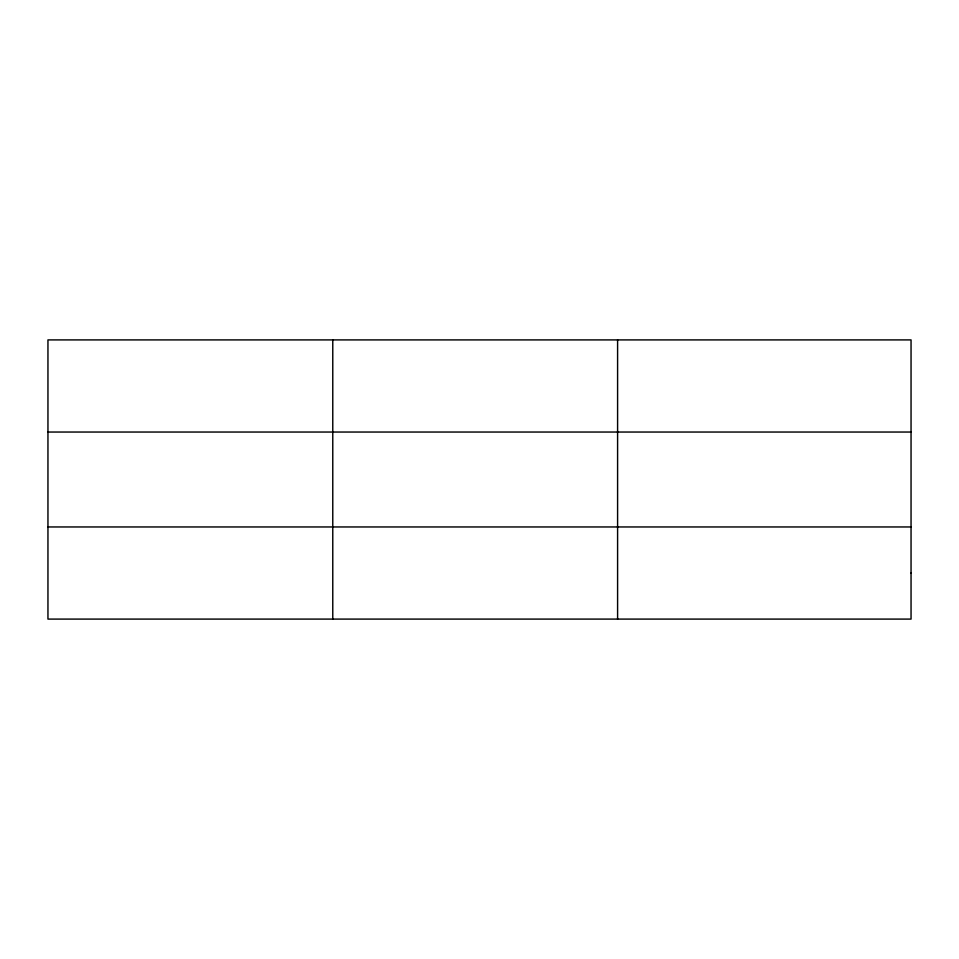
<?xml version="1.0" encoding="UTF-8"?>
<svg xmlns="http://www.w3.org/2000/svg" width="959" height="959" viewBox="0 0 959 959"><rect width="100%" height="100%" fill="white"/><g stroke="black" fill="none" stroke-linecap="round" stroke-linejoin="round"><path stroke-width="1.44" d="M332.773 619.094L332.773 339.906M617.596 619.094L617.596 339.906M47.95 432.041L911.05 432.041M47.95 526.959L911.05 526.959M911.05 573.026L911.05 619.094L47.95 619.094L47.95 339.906L911.05 339.906L911.05 573.026"/></g></svg>
